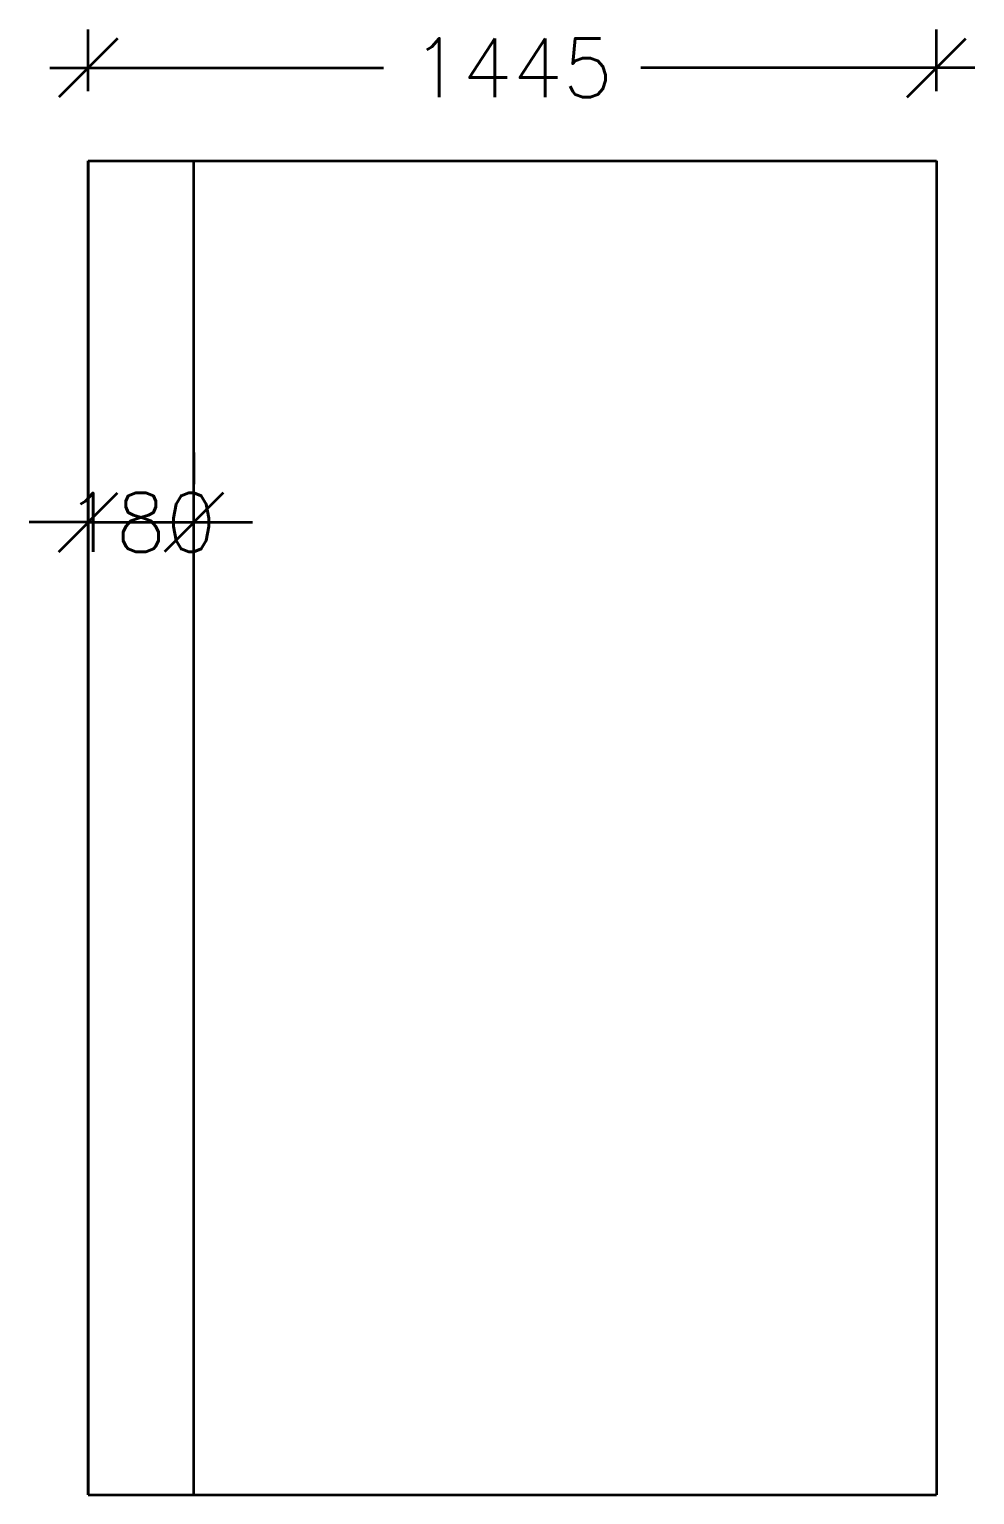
# Model space of a CAD drawing. Header units: millimetres. Extents: x -9330 to 74540, y -13540 to 80317.
# Drawn here: x 18233 to 19843, y 9179 to 11674 of the extents above; entities that cross this region are included whole.
import ezdxf

# ---------------------------------------------------------------- set-up
doc = ezdxf.new("R2010")
doc.units = ezdxf.units.MM
doc.layers.add('LS_DR_Elivation', color=7, linetype='Continuous', lineweight=35)
doc.styles.add('ROMANS', font='romans.shx')
doc.dimstyles.new('MD50', dxfattribs={"dimscale": 50, "dimtxt": 1.9, "dimasz": 1.3, "dimexe": 1.3, "dimexo": 2.38, "dimgap": 1, "dimtad": 1, "dimdec": 0, "dimzin": 3, "dimdsep": 46, "dimtxsty": 'ROMANS', "dimblk": 'OBLIQUE', "dimcen": -1.9, "dimdle": 1.3, "dimclrd": 150, "dimclre": 150, "dimclrt": 256, "dimadec": 0, "dimazin": 0, "dimtfac": 1, "dimtdec": 0, "dimtix": 1, "dimtmove": 2, "dimatfit": 3, "dimfxl": 1, "dimtolj": 1, "dimtzin": 3, "dimarcsym": 0})

# ---------------------------------------------------------------- blocks, each defined once
blk = doc.blocks.new('_Oblique')
at = {"color": 0, "linetype": 'ByBlock', "lineweight": -2}
blk.add_line((-0.5, -0.5), (0.5, 0.5), dxfattribs=at)
blk = doc.blocks.new('*D306')
at = {"layer": 'Defpoints', "color": 0, "ltscale": 0.25, "transparency": 16777216}
for p in [(19778.2, 11608), (18333.2, 11449.5), (19778.2, 11449.5)]:
    blk.add_point(p, dxfattribs=at)
at = {"layer": 'LS_DR_Elivation', "color": 8, "ltscale": 0.25, "transparency": 16777216}
for p, q in [((18333.2, 11568.5), (18333.2, 11673)), ((19778.2, 11568.5), (19778.2, 11673))]:
    blk.add_line(p, q, dxfattribs=at)
at = {"layer": 'LS_DR_Elivation', "color": 5, "ltscale": 0.25, "transparency": 16777216}
for p, q in [((18268.2, 11608), (18836.6, 11608)), ((19843.2, 11608), (19274.7, 11608))]:
    blk.add_line(p, q, dxfattribs=at)
at = {"layer": 'LS_DR_Elivation', "color": 5, "ltscale": 0.25, "transparency": 16777216, "xscale": 100, "yscale": 100, "zscale": 100, "rotation": 180}
blk.add_blockref('_Oblique', (18333.2, 11608), dxfattribs=at)
at = {"layer": 'LS_DR_Elivation', "color": 5, "ltscale": 0.25, "transparency": 16777216, "xscale": 100, "yscale": 100, "zscale": 100}
blk.add_blockref('_Oblique', (19778.2, 11608), dxfattribs=at)
at = {"layer": 'LS_DR_Elivation', "color": 1, "ltscale": 0.25, "transparency": 16777216, "insert": (19055.7, 11608), "char_height": 100, "attachment_point": 5, "style": 'ROMANS'}
blk.add_mtext('\\A1;1445', dxfattribs=at)
blk = doc.blocks.new('*D237')
at = {"layer": 'Defpoints', "color": 0, "ltscale": 0.25, "transparency": 16777216}
for p in [(18333.2, 10834.5), (18513.2, 10834.5), (18513.2, 10834.5)]:
    blk.add_point(p, dxfattribs=at)
at = {"layer": 'LS_DR_Elivation', "color": 8, "ltscale": 0.25, "transparency": 16777216}
for p, q in [((18333.2, 10953.5), (18333.2, 10899.5)), ((18513.2, 10953.5), (18513.2, 10899.5))]:
    blk.add_line(p, q, dxfattribs=at)
at = {"layer": 'LS_DR_Elivation', "color": 5, "ltscale": 0.25, "transparency": 16777216}
for p, q in [((18333.2, 10834.5), (18233.2, 10834.5)), ((18333.2, 10834.5), (18513.2, 10834.5)), ((18513.2, 10834.5), (18613.2, 10834.5))]:
    blk.add_line(p, q, dxfattribs=at)
at = {"layer": 'LS_DR_Elivation', "color": 5, "ltscale": 0.25, "transparency": 16777216, "xscale": 100, "yscale": 100, "zscale": 100}
blk.add_blockref('_Oblique', (18333.2, 10834.5), dxfattribs=at)
at = {"layer": 'LS_DR_Elivation', "color": 5, "ltscale": 0.25, "transparency": 16777216, "xscale": 100, "yscale": 100, "zscale": 100, "rotation": 180}
blk.add_blockref('_Oblique', (18513.2, 10834.5), dxfattribs=at)
at = {"layer": 'LS_DR_Elivation', "color": 1, "ltscale": 0.25, "transparency": 16777216, "insert": (18423.2, 10834.5), "char_height": 100, "attachment_point": 5, "style": 'ROMANS'}
blk.add_mtext('\\A1;180', dxfattribs=at)

msp = doc.modelspace()

# ---------------------------------------------------------------- linework, layer by layer
at = {"layer": 'LS_DR_Elivation', "color": 9, "ltscale": 0.25, "true_color": 0xc7c8ca}
for p, q in [((18333.2, 11449.5), (18333.2, 9179.5)), ((18333.2, 9179.5), (18333.2, 11449.5)), ((18333.2, 11449.5), (19778.2, 11449.5)), ((18513.2, 9179.5), (18513.2, 11449.5)), ((19778.2, 11449.5), (19778.2, 9179.5)), ((18333.2, 9179.5), (19778.2, 9179.5))]:
    msp.add_line(p, q, dxfattribs=at)

# ---------------------------------------------------------------- dimensions: what is measured, and where the dimension line sits
for base, p1, p2, picture, middle in [((19778.2, 11608), (18333.2, 11449.5), (19778.2, 11449.5), '*D306', (19055.7, 11608)), ((18513.2, 10834.5), (18333.2, 10834.5), (18513.2, 10834.5), '*D237', (18423.2, 10834.5))]:
    dim = msp.add_linear_dim(base=base, p1=p1, p2=p2, dimstyle='MD50', override={"dimtxt": 2, "dimasz": 2, "dimtad": 0, "dimclrd": 5, "dimclre": 8, "dimclrt": 1, "dimfxl": 30, "dimlwd": 65535, "dimlwe": 65535, "dimarcsym": 2}, dxfattribs=at)
    dim.commit()
    dim.dimension.update_dxf_attribs({"geometry": picture, "text_midpoint": middle})

doc.saveas('drawing.dxf')
